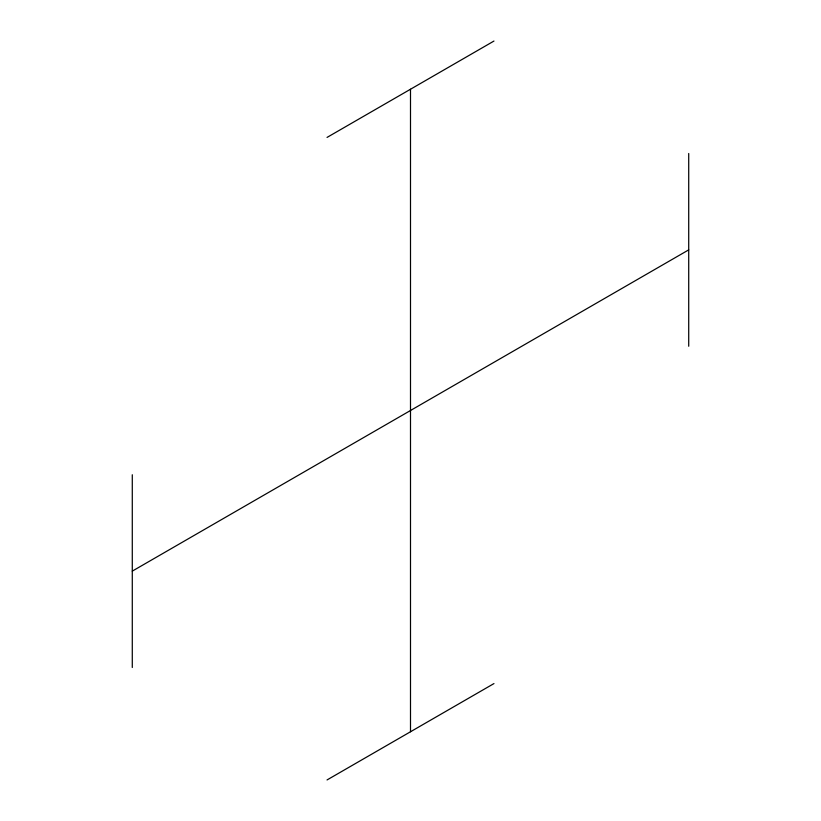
<?xml version="1.0" encoding="UTF-8"?>
<svg xmlns="http://www.w3.org/2000/svg" width="821" height="821" viewBox="0 0 821 821"><rect width="100%" height="100%" fill="white"/><g stroke="black" fill="none" stroke-linecap="round" stroke-linejoin="round"><path stroke-width="1.23" d="M327.035 137.425L493.965 41.05M132.284 571.129L688.716 249.871M327.035 779.95L493.965 683.575M688.716 153.496L688.716 346.246M410.5 89.243L410.5 731.757M132.284 474.754L132.284 667.504"/></g></svg>
